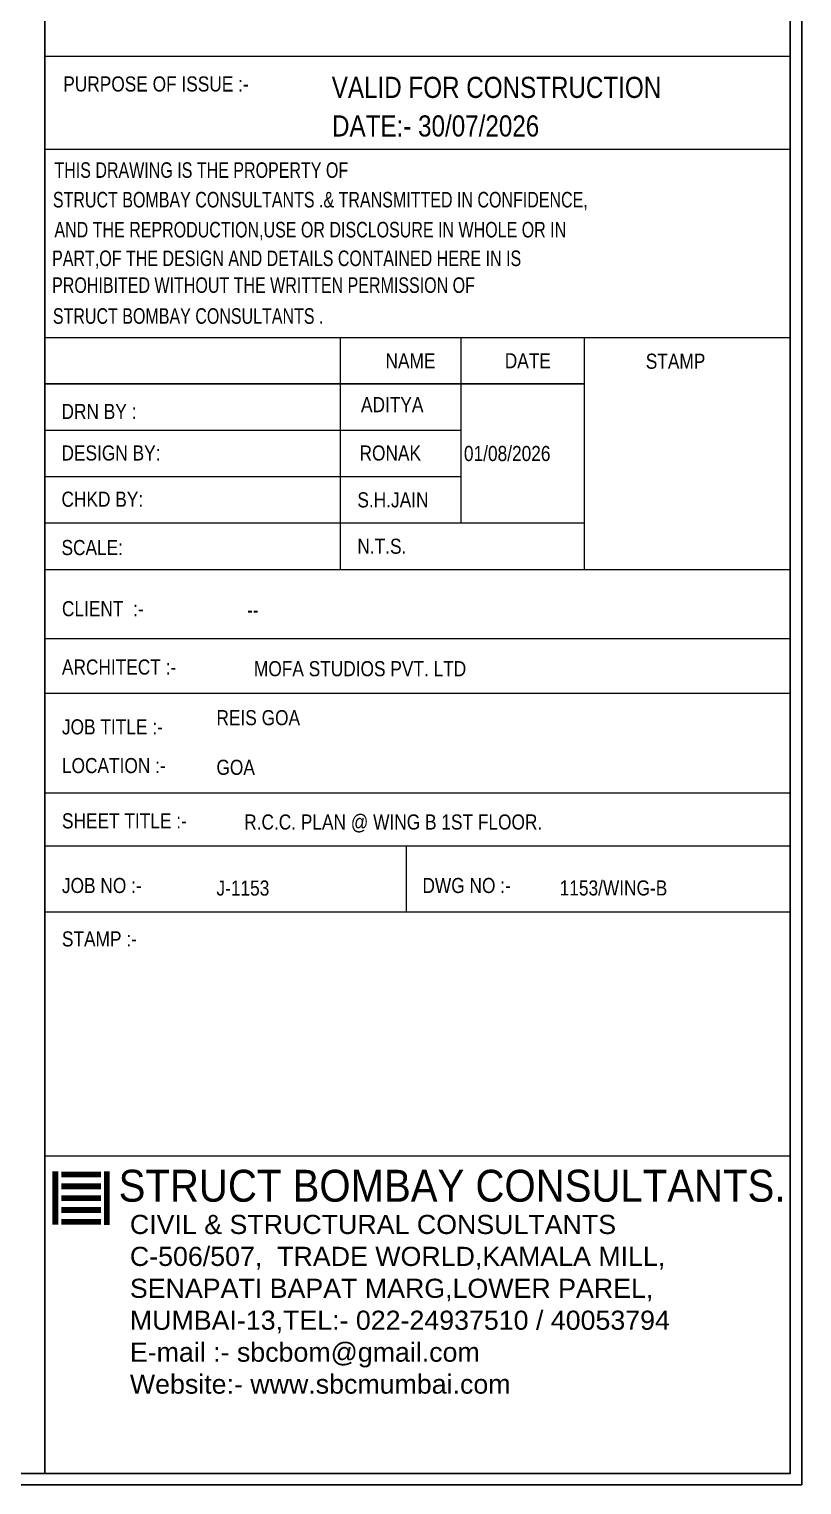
# Model space of a CAD drawing. Header units: millimetres. Extents: x 7675 to 3020127, y -133733 to 101228.
# Drawn here: x 2962385 to 2974419, y 45004 to 67680 of the extents above; entities that cross this region are included whole.
import ezdxf

# ---------------------------------------------------------------- set-up
doc = ezdxf.new("R2010")
doc.units = ezdxf.units.MM
doc.header["$LTSCALE"] = 600
doc.layers.add('D-sheet', color=42, linetype='Continuous', lineweight=13)
doc.layers.add('LOGO', color=7, linetype='Continuous', lineweight=30, true_color=0xcbb162)
doc.layers.add('SHEET', color=7, linetype='Continuous')
doc.styles.add('ARIAL', font='arial.ttf')
doc.styles.add('STYLE3', font='ARIALN.TTF')

# ---------------------------------------------------------------- blocks, each defined once
blk = doc.blocks.new('LOGO')
at = {"layer": 'LOGO', "lineweight": 50, "const_width": 0.4, "flags": 128}
for points in [[(-1082.043, -5338.397), (-1082.043, -5334.785)], [(-1081.643, -5334.992), (-1078.961, -5334.992)], [(-1078.561, -5338.409), (-1078.561, -5334.769)], [(-1081.643, -5335.792), (-1078.961, -5335.792)], [(-1081.643, -5336.592), (-1078.961, -5336.592)], [(-1081.643, -5337.392), (-1078.961, -5337.392)], [(-1081.643, -5338.192), (-1078.961, -5338.192)]]:
    blk.add_lwpolyline(points, dxfattribs=at)

msp = doc.modelspace()

# ---------------------------------------------------------------- linework, layer by layer
at = {"color": 5}
msp.add_lwpolyline([(2974419, 45004), (2974419, 98635), (2898307, 98635), (2898307, 45004)], close=True, dxfattribs=at)
at = {"color": 6}
msp.add_lwpolyline([(2974239, 45184), (2974239, 98455), (2898487, 98455), (2898487, 45184)], close=True, dxfattribs=at)
at = {"color": 0, "linetype": 'ByBlock'}
msp.add_lwpolyline([(2962632, 98455), (2974239, 98455), (2974239, 45184), (2962632, 45184)], close=True, dxfattribs=at)
at = {"layer": 'D-sheet'}
for p, q in [((2962632, 67257, 0), (2974239, 67257, 0)), ((2962632, 65809, 0), (2974239, 65809, 0)), ((2962632, 62874), (2974239, 62874)), ((2962632, 62874), (2974239, 62874)), ((2967227, 62874), (2967227, 59263)), ((2969108, 62874), (2969108, 59985)), ((2971029, 62874), (2971029, 59263)), ((2971029, 62152), (2962632, 62152)), ((2962632, 62152), (2971029, 62152)), ((2969108, 61430), (2962632, 61430)), ((2969108, 60707), (2962632, 60707)), ((2971029, 59985), (2962632, 59985)), ((2962632, 59263), (2974239, 59263)), ((2962632, 59263), (2974239, 59263)), ((2962632, 58187), (2974239, 58187)), ((2962632, 57334, 0), (2974239, 57334, 0)), ((2962632, 55785), (2974239, 55785)), ((2962632, 55785, 0), (2974239, 55785, 0)), ((2962632, 54958), (2974239, 54958)), ((2968255, 54958), (2968255, 53930)), ((2962632, 53930, 0), (2974239, 53930, 0)), ((2962632, 50127, 0), (2974239, 50127, 0))]:
    msp.add_line(p, q, dxfattribs=at)

# ---------------------------------------------------------------- block references
at = {"layer": 'LOGO', "xscale": 230.3493281707413, "yscale": 230.3493281707413, "zscale": 230.3493281707413}
msp.add_blockref('LOGO', (3212041, 1278751), dxfattribs=at)

# ---------------------------------------------------------------- texts
at = {"color": 6, "style": 'ARIAL', "width": 0.9}
msp.add_text('STRUCT BOMBAY CONSULTANTS.', height=497.25, dxfattribs=at).set_placement((2963779, 49415, 0))
at = {"color": 7, "insert": (2963954, 49210, 0), "char_height": 298.35, "width": 10266.15, "attachment_point": 1, "style": 'ARIAL'}
msp.add_mtext('CIVIL & STRUCTURAL CONSULTANTS\\PC-506/507,  TRADE WORLD,KAMALA MILL,\\PSENAPATI BAPAT MARG,LOWER PAREL,\\PMUMBAI-13,TEL:- 022-24937510 / 40053794\\PE-mail :- sbcbom@gmail.com\\PWebsite:- www.sbcmumbai.com', dxfattribs=at)
at = {"layer": 'SHEET', "style": 'STYLE3'}
for s, height, p in [('PURPOSE OF ISSUE :-', 235.05, (2962917, 66708, 0)), ('NAME', 235.1, (2967935, 62397)), ('DATE', 235.1, (2969792, 62397)), ('DRN BY :', 235.1, (2962889, 61607)), ('DESIGN BY:', 235.1, (2962889, 60960)), ('CHKD BY:', 235.1, (2962889, 60240)), ('SCALE:', 235.1, (2962889, 59487)), ('CLIENT  :-', 235.1, (2962896, 58535)), ('ARCHITECT :-', 235.05, (2962896, 57626)), ('JOB TITLE :-', 235.05, (2962896, 56694, 0)), ('LOCATION :-', 235.05, (2962896, 56091, 0)), ('SHEET TITLE :-', 235.05, (2962896, 55230)), ('JOB NO :-', 235.1, (2962896, 54223)), ('STAMP :-', 235.1, (2962896, 53391))]:
    msp.add_text(s, height=height, dxfattribs=at).set_placement(p)
at = {"layer": 'SHEET', "color": 6, "style": 'STYLE3'}
for s, p in [('VALID FOR CONSTRUCTION', (2967098, 66608)), ('DATE:- 30/07/2026', (2967102, 66007))]:
    msp.add_text(s, height=329.07, dxfattribs=at).set_placement(p)
at = {"layer": 'SHEET', "color": 4, "style": 'STYLE3', "width": 0.9}
for s, p in [('THIS DRAWING IS THE PROPERTY OF ', (2962779, 65363, 0)), ('STRUCT BOMBAY CONSULTANTS .& TRANSMITTED IN CONFIDENCE,', (2962755, 64902, 0)), ('AND THE REPRODUCTION,USE OR DISCLOSURE IN WHOLE OR IN', (2962779, 64435, 0)), ('PART,OF THE DESIGN AND DETAILS CONTAINED HERE IN IS', (2962743, 63989, 0)), ('PROHIBITED WITHOUT THE WRITTEN PERMISSION OF', (2962743, 63571, 0)), ('STRUCT BOMBAY CONSULTANTS .', (2962755, 63090, 0))]:
    msp.add_text(s, height=242.02, dxfattribs=at).set_placement(p)
at = {"layer": 'SHEET', "color": 4, "style": 'STYLE3'}
for s, height, p in [('STAMP', 235.1, (2971988, 62389)), ('ADITYA ', 235.1, (2967553, 61713)), ('RONAK', 235.1, (2967530, 60959)), ('01/08/2026', 235.1, (2969156, 60952)), ('S.H.JAIN', 235.1, (2967497, 60230)), ('N.T.S.', 235.1, (2967497, 59507)), ('--', 235.1, (2965779, 58515, 0)), ('  MOFA STUDIOS PVT. LTD', 235.05, (2965736, 57600)), ('REIS GOA', 235.1, (2965302, 56837)), ('GOA', 235.1, (2965302, 56064)), ('R.C.C. PLAN @ WING B 1ST FLOOR.', 235.05, (2965734, 55212)), ('J-1153', 235.1, (2965302, 54183)), ('DWG NO :-', 235.1, (2968510, 54223, 0)), ('1153/WING-B', 235.05, (2970647, 54185))]:
    msp.add_text(s, height=height, dxfattribs=at).set_placement(p)

doc.saveas('drawing.dxf')
